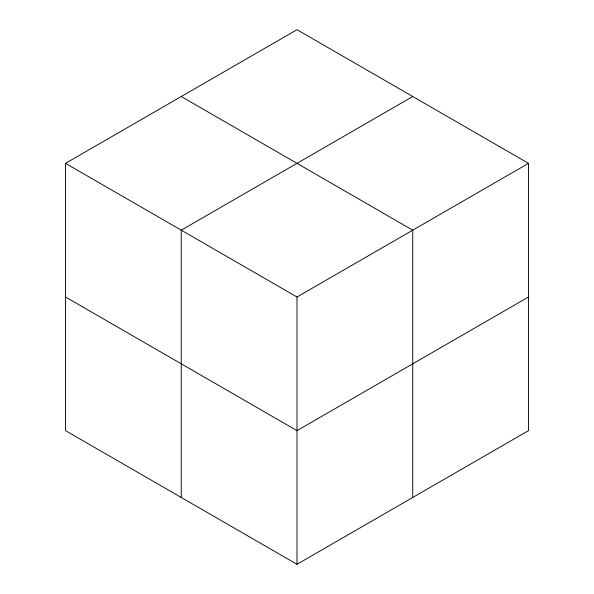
<?xml version="1.0" encoding="UTF-8"?>
<svg xmlns="http://www.w3.org/2000/svg" width="594" height="594" viewBox="0 0 594 594"><rect width="100%" height="100%" fill="white"/><g stroke="black" fill="none" stroke-linecap="round" stroke-linejoin="round"><path stroke-width="0.89" d="M65.511 163.35L297 29.7L528.489 163.35L528.489 430.65L297 564.3L65.511 430.65L65.511 163.35L297 297L528.489 163.35M412.741 96.525L181.259 230.175L181.259 497.475M528.489 297L297 430.65L65.511 297M181.259 96.525L412.741 230.175L412.741 497.475M297 297L297 564.3"/></g></svg>
